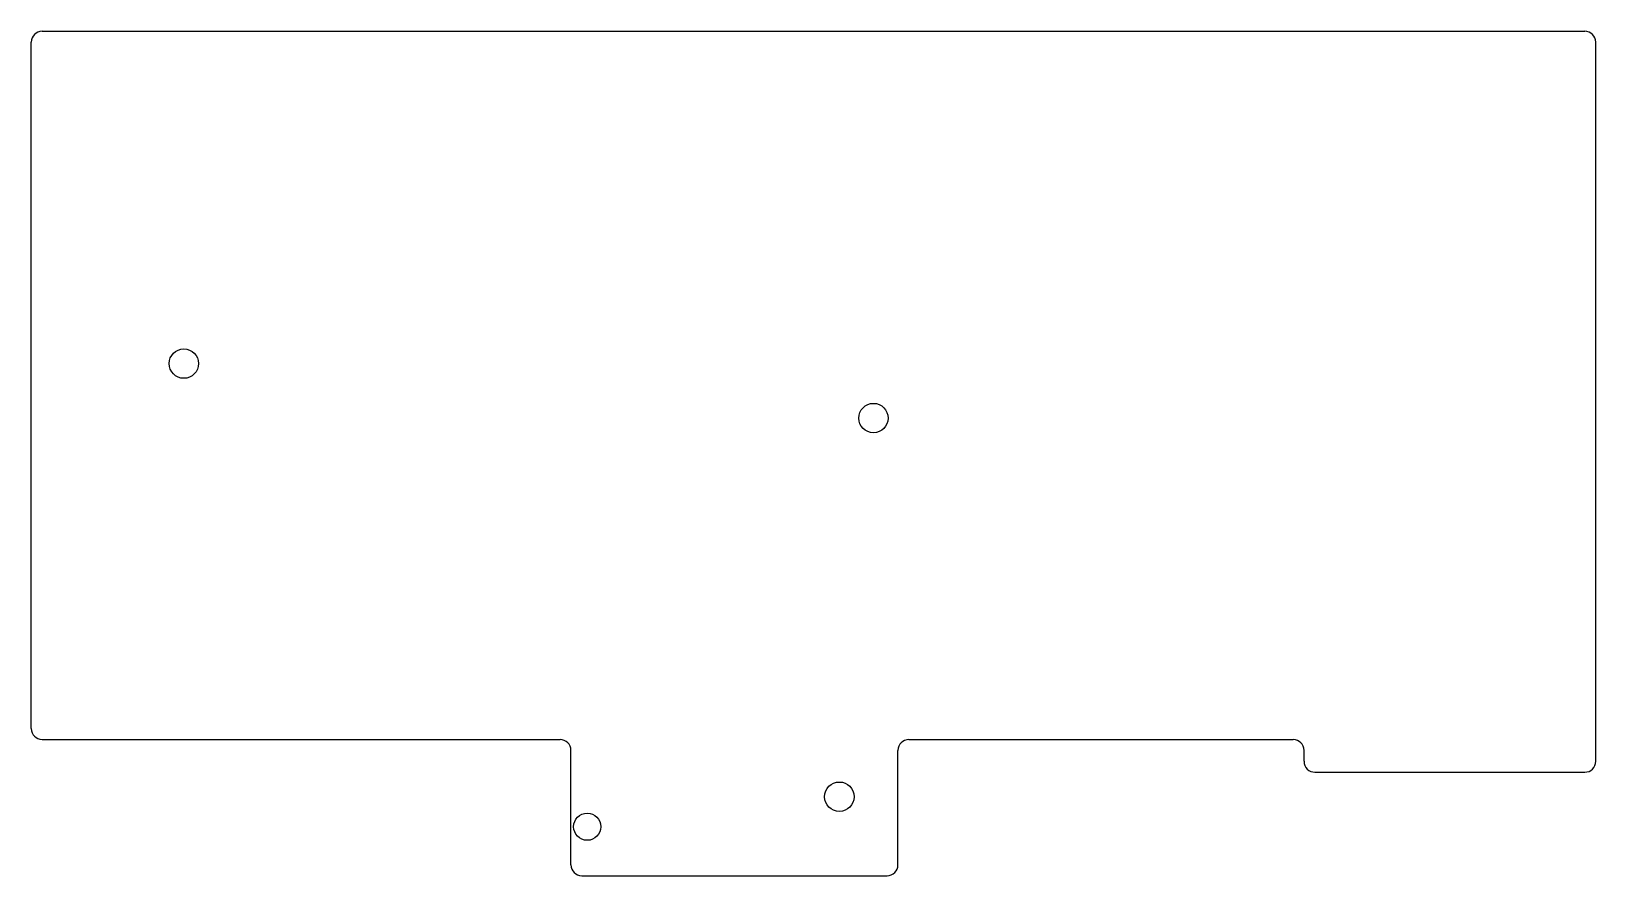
# Model space of a CAD drawing. Extents: x 144 to 431, y 150 to 305.
import ezdxf

# ---------------------------------------------------------------- set-up
doc = ezdxf.new("R2010")
doc.units = 0
doc.layers.add('KEEPOUTLAYER', color=6, linetype='CONTINUOUS')

msp = doc.modelspace()

# ---------------------------------------------------------------- linework, layer by layer
at = {"layer": 'KEEPOUTLAYER'}
for p, q in [((145.77, 304.53), (428.77, 304.53)), ((143.77, 176.53), (143.77, 302.53)), ((430.77, 170.53), (430.77, 302.53)), ((145.77, 174.53), (240.77, 174.53)), ((242.77, 151.53), (242.77, 172.53)), ((302.77, 151.53), (302.77, 172.53)), ((304.77, 174.53), (375.27, 174.53)), ((377.27, 170.53), (377.27, 172.53)), ((379.27, 168.53), (428.77, 168.53)), ((244.77, 149.53), (300.77, 149.53))]:
    msp.add_line(p, q, dxfattribs=at)
for centre, radius in [((171.77, 243.53), 2.7), ((298.27, 233.53), 2.7), ((292.02, 164.03), 2.7), ((245.77, 158.53), 2.5)]:
    msp.add_circle(centre, radius, dxfattribs=at)
for centre, start, end in [((145.77, 302.53), 90, 180), ((428.77, 302.53), 0, 90), ((145.77, 176.53), 180, 270), ((240.77, 172.53), 0, 90), ((304.77, 172.53), 90, 180), ((375.27, 172.53), 0, 90), ((379.27, 170.53), 180, 270), ((428.77, 170.53), 270, 0), ((244.77, 151.53), 180, 270), ((300.77, 151.53), 270, 0)]:
    msp.add_arc(centre, 2, start, end, dxfattribs=at)

doc.saveas('drawing.dxf')
